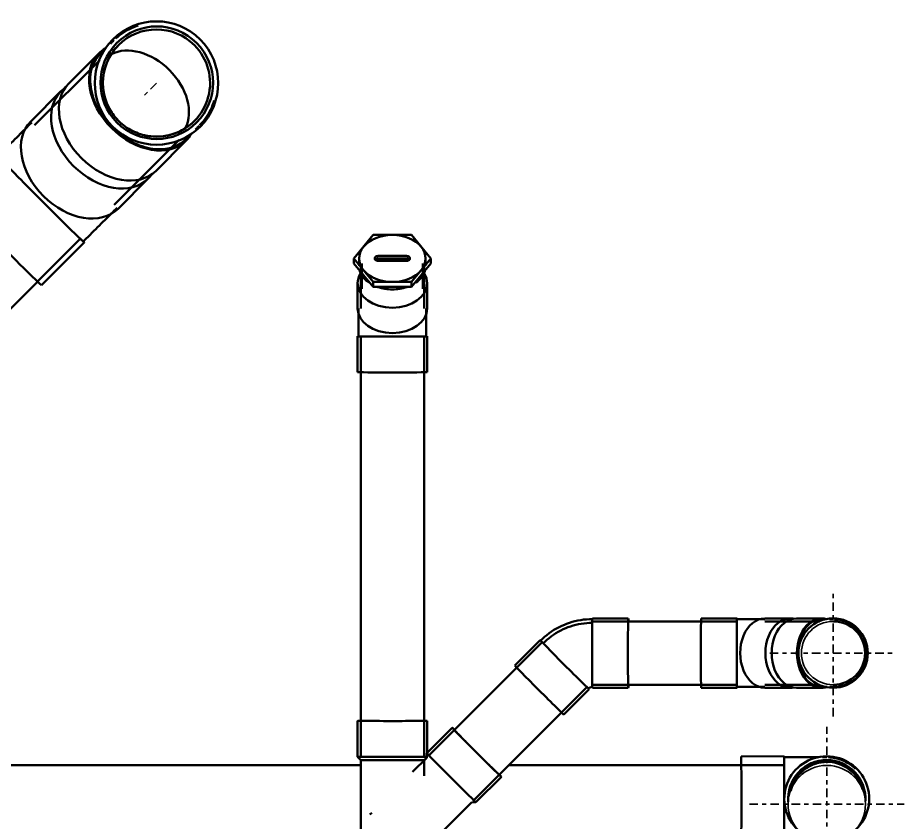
# Model space of a CAD drawing. Header units: millimetres. Extents: x -108050 to 96605, y 58136 to 140997.
# Drawn here: x 25686 to 26945, y 84821 to 85964 of the extents above; entities that cross this region are included whole.
import ezdxf

# ---------------------------------------------------------------- set-up
doc = ezdxf.new("R2010")
doc.units = ezdxf.units.MM
doc.linetypes.add('Center', pattern=[29.999999, 12, -6, 6, -6])
doc.layers.add('P-PIPE', color=3, linetype='Continuous', lineweight=50)
doc.layers.add('P-PIPE-CNTR', color=3, linetype='Center', lineweight=35)

# ---------------------------------------------------------------- blocks, each defined once
blk = doc.blocks.new('DSC_uPVC_Elbow_TienPhong - Standard-2073724-HẦM')
at = {"layer": 'P-PIPE'}
for p, q in [((26553.3, 85110.8), (26502.3, 85110.8)), ((26428, 85080), (26391.9, 85044)), ((26461.6, 84974.3), (26497.7, 85010.3)), ((26502.3, 85012.2), (26553.3, 85012.2))]:
    blk.add_line(p, q, dxfattribs=at)
at = {"layer": 'P-PIPE', "flags": 128}
for points in [[(26502.3, 85109.8), (26498.2, 85109.7), (26494, 85109.4), (26489.9, 85109), (26485.8, 85108.4), (26481.7, 85107.7), (26477.6, 85106.8), (26473.6, 85105.7), (26469.6, 85104.5), (26465.7, 85103.1), (26462.5, 85101.8)], [(26502.3, 85104.4), (26498.4, 85104.3), (26494.5, 85104.1), (26490.5, 85103.7), (26486.6, 85103.1), (26482.7, 85102.4), (26478.9, 85101.6), (26475.1, 85100.6), (26471.3, 85099.4), (26467.6, 85098.1), (26464.6, 85096.9)], [(26462.5, 85101.8), (26458.7, 85100.2), (26454.9, 85098.4), (26451.3, 85096.4), (26447.7, 85094.3), (26444.2, 85092), (26440.8, 85089.6), (26437.5, 85087.1), (26434.3, 85084.4), (26431.2, 85081.6), (26428.7, 85079.3)], [(26464.6, 85096.9), (26460.9, 85095.3), (26457.4, 85093.6), (26453.9, 85091.7), (26450.5, 85089.7), (26447.2, 85087.6), (26444, 85085.3), (26440.8, 85082.9), (26437.8, 85080.4), (26434.8, 85077.7), (26432.5, 85075.5)], [(26496.9, 85011.1), (26497.2, 85011.3), (26497.4, 85011.5), (26497.6, 85011.7), (26497.9, 85011.9), (26498.1, 85012), (26498.4, 85012.2), (26498.6, 85012.4), (26498.9, 85012.5), (26499.2, 85012.6), (26499.4, 85012.7)], [(26499.4, 85012.7), (26499.7, 85012.8), (26500, 85012.9), (26500.3, 85013), (26500.6, 85013.1), (26500.9, 85013.2), (26501.2, 85013.2), (26501.5, 85013.3), (26501.8, 85013.3), (26502.1, 85013.3), (26502.3, 85013.3)]]:
    blk.add_lwpolyline(points, dxfattribs=at)
at = {"layer": 'P-PIPE'}
for centre, major_axis, start_param, end_param in [((26502.3, 85061.5), (0, 49.3), 0.004142, 1.574938), ((26553.3, 85061.5), (0, 49.3), 0.004142, 1.574938), ((26553.3, 85062.1), (0, 45), 0.295894, 0.78954), ((26553.3, 85062.1), (0, 45), 0.004142, 0.265941), ((26553.3, 85061.5), (0, 49.3), 5.882027, 6.283185), ((26462.8, 85045.2), (-34.9, 34.9), 0, 1.566654), ((26462.8, 85045.2), (-34.1, 34.1), 0, 0.344924), ((26502.3, 85061.5), (0, 49.3), 1.574938, 3.141593), ((26553.3, 85061.5), (0, 49.3), 1.574938, 3.141593), ((26426.8, 85009.1), (-34.9, 34.9), 0, 1.566654), ((26462.8, 85045.2), (-34.9, 34.9), 1.566654, 3.137451), ((26553.3, 85061.5), (0, 49.3), 3.145735, 3.54263), ((26426.8, 85009.1), (-34.9, 34.9), 1.566654, 3.137451), ((26462.8, 85045.2), (-34.1, 34.1), 2.788385, 3.137451)]:
    blk.add_ellipse(centre, major_axis=major_axis, ratio=0.01, start_param=start_param, end_param=end_param, dxfattribs=at)
blk = doc.blocks.new('DSC_uPVC_Elbow_TienPhong - Standard-2073734-HẦM')
at = {"layer": 'P-PIPE'}
for p, q in [((26707.9, 85110.8), (26656.9, 85110.8)), ((26783.2, 85110.8), (26747.3, 85110.8)), ((26656.9, 85012.2), (26707.9, 85012.2)), ((26747.3, 85012.2), (26783.2, 85012.2))]:
    blk.add_line(p, q, dxfattribs=at)
at = {"layer": 'P-PIPE', "flags": 128}
for points in [[(26707.9, 85109.8), (26710.1, 85109.8), (26712.4, 85109.8), (26714.6, 85109.8), (26716.8, 85109.8), (26719, 85109.8), (26721.2, 85109.8), (26723.4, 85109.8), (26725.6, 85109.8), (26727.7, 85109.8), (26729.7, 85109.8), (26731.8, 85109.8), (26733.8, 85109.8), (26735.8, 85109.8), (26737.7, 85109.8), (26739.6, 85109.8), (26741.4, 85109.8), (26743.1, 85109.8), (26744.8, 85109.8), (26746.5, 85109.8), (26747.3, 85109.8)], [(26747.3, 85013.3), (26745.7, 85013.3), (26744, 85013.3), (26742.3, 85013.3), (26740.5, 85013.3), (26738.6, 85013.3), (26736.8, 85013.3), (26734.8, 85013.3), (26732.8, 85013.3), (26730.8, 85013.3), (26728.7, 85013.3), (26726.6, 85013.3), (26724.5, 85013.3), (26722.3, 85013.3), (26720.2, 85013.3), (26718, 85013.3), (26715.7, 85013.3), (26713.5, 85013.3), (26711.3, 85013.3), (26709, 85013.3), (26707.9, 85013.3)]]:
    blk.add_lwpolyline(points, dxfattribs=at)
at = {"layer": 'P-PIPE'}
for centre, ratio, start_param, end_param in [((26656.9, 85061.5), 0.01, 0, 3.141593), ((26707.9, 85061.5), 0.01, 0, 3.141593), ((26707.9, 85061.5), 0.01, 6.021386, 6.283185), ((26747.3, 85061.5), 0.710633, 0, 3.141593), ((26783.2, 85061.5), 0.710633, 0, 3.141593), ((26783.2, 85061.5), 0.710633, 6.154206, 6.283185), ((26707.9, 85061.5), 0.01, 3.141593, 3.403392), ((26783.2, 85061.5), 0.710633, 3.141593, 3.270572)]:
    blk.add_ellipse(centre, major_axis=(0, 49.3), ratio=ratio, start_param=start_param, end_param=end_param, dxfattribs=at)
blk = doc.blocks.new('DSC_uPVC_Elbow_TienPhong - Standard-V157-HẦM')
at = {"layer": 'P-PIPE'}
for p, q in [((26828, 85110.8), (26792.1, 85110.8)), ((26792.1, 85012.2), (26828, 85012.2))]:
    blk.add_line(p, q, dxfattribs=at)
at = {"layer": 'P-PIPE', "flags": 128}
for points in [[(26828, 85109.8), (26829.6, 85109.8), (26831, 85109.8), (26832.5, 85109.8), (26833.8, 85109.8), (26835.1, 85109.8)], [(26839.4, 85109.8), (26840.3, 85109.8), (26841.1, 85109.8), (26841.8, 85109.8), (26842.4, 85109.8), (26842.9, 85109.8), (26843.4, 85109.8), (26843.7, 85109.8), (26844, 85109.8), (26844.2, 85109.8), (26844.3, 85109.8)], [(26846.2, 85109.7), (26848.2, 85109.6), (26850.1, 85109.4), (26852, 85109.2), (26853.9, 85108.8), (26855.8, 85108.4), (26857.6, 85107.9), (26859.5, 85107.3), (26861.3, 85106.7), (26863.1, 85106), (26864.8, 85105.2), (26866.6, 85104.3), (26868.3, 85103.4), (26869.9, 85102.4), (26871.5, 85101.3), (26873.1, 85100.2), (26874.6, 85099), (26876.1, 85097.8), (26877.5, 85096.5), (26878.9, 85095.1), (26880.2, 85093.7), (26881.5, 85092.3), (26882.7, 85090.8), (26883.8, 85089.2), (26884.9, 85087.6), (26885.9, 85086), (26886.8, 85084.3), (26887.7, 85082.6), (26888.5, 85080.8), (26889.2, 85079), (26889.9, 85077.2), (26890.5, 85075.4), (26891, 85073.5), (26891.5, 85071.6), (26891.8, 85069.7), (26892.1, 85067.8), (26892.3, 85065.9), (26892.5, 85064), (26892.5, 85062.1), (26892.5, 85061.5)], [(26892.5, 85061.5), (26892.5, 85059.6), (26892.4, 85057.7), (26892.2, 85055.8), (26891.9, 85053.9), (26891.6, 85052), (26891.1, 85050.1), (26890.6, 85048.2), (26890.1, 85046.4), (26889.4, 85044.6), (26888.7, 85042.8), (26887.9, 85041), (26887.1, 85039.3), (26886.1, 85037.6), (26885.2, 85035.9), (26884.1, 85034.3), (26883, 85032.7), (26881.8, 85031.2), (26880.6, 85029.7), (26879.3, 85028.3), (26877.9, 85027), (26876.5, 85025.6), (26875, 85024.4), (26873.5, 85023.2), (26872, 85022), (26870.4, 85021), (26868.7, 85020), (26867, 85019), (26865.3, 85018.1), (26863.6, 85017.3), (26861.8, 85016.6), (26860, 85015.9), (26858.1, 85015.3), (26856.3, 85014.8), (26854.4, 85014.4), (26852.5, 85014), (26850.6, 85013.7), (26848.7, 85013.5), (26846.7, 85013.4), (26844.8, 85013.3)], [(26835.7, 85013.3), (26834.5, 85013.3), (26833.2, 85013.3), (26831.8, 85013.3), (26830.3, 85013.3), (26828.8, 85013.3), (26828, 85013.3)], [(26844.3, 85013.3), (26844.1, 85013.3), (26843.9, 85013.3), (26843.6, 85013.3), (26843.2, 85013.3), (26842.7, 85013.3), (26842.1, 85013.3), (26841.4, 85013.3), (26840.7, 85013.3), (26839.9, 85013.3)]]:
    blk.add_lwpolyline(points, dxfattribs=at)
at = {"layer": 'P-PIPE'}
for centre, radius, start, end in [((26844.3, 85061.5), 49.3, 90, 270), ((26844.3, 85061.5), 49.3, 270, 90), ((26844.9, 85061.5), 45, 270, 90)]:
    blk.add_arc(centre, radius, start, end, dxfattribs=at)
for centre, major_axis, start_param, end_param in [((26792.1, 85061.5), (0, 49.3), 0, 3.141593), ((26828, 85061.5), (0, 49.3), 0, 3.141593), ((26828, 85061.5), (0, 48.2), 6.214715, 7.853982), ((26828, 85061.5), (0, 49.3), 6.087831, 6.283185), ((26828, 85061.5), (0, 48.2), 1.570796, 3.200799), ((26828, 85061.5), (0, 49.3), 3.141593, 3.336947)]:
    blk.add_ellipse(centre, major_axis=major_axis, ratio=0.710633, start_param=start_param, end_param=end_param, dxfattribs=at)
blk = doc.blocks.new('DSC_uPVC_Elbow_TienPhong - Standard-2073735-HẦM')
at = {"layer": 'P-PIPE'}
for p, q in [((26168.8, 85587.1), (26168.8, 85551.1)), ((26267.4, 85551.1), (26267.4, 85587.1)), ((26168.8, 85511.6), (26168.8, 85460.6)), ((26267.4, 85460.6), (26267.4, 85511.6))]:
    blk.add_line(p, q, dxfattribs=at)
at = {"layer": 'P-PIPE', "flags": 128}
for points in [[(26169.9, 85511.6), (26169.9, 85513.8), (26169.9, 85516.1), (26169.9, 85518.3), (26169.9, 85520.5), (26169.9, 85522.7), (26169.9, 85524.9), (26169.9, 85527.1), (26169.9, 85529.2), (26169.9, 85531.4), (26169.9, 85533.5), (26169.9, 85535.5), (26169.9, 85537.5), (26169.9, 85539.5), (26169.9, 85541.4), (26169.9, 85543.3), (26169.9, 85545.1), (26169.9, 85546.9), (26169.9, 85548.6), (26169.9, 85550.3), (26169.9, 85551.1)], [(26266.3, 85551.1), (26266.3, 85549.5), (26266.3, 85547.8), (26266.3, 85546), (26266.3, 85544.2), (26266.3, 85542.4), (26266.3, 85540.5), (26266.3, 85538.5), (26266.3, 85536.5), (26266.3, 85534.5), (26266.3, 85532.4), (26266.3, 85530.3), (26266.3, 85528.2), (26266.3, 85526), (26266.3, 85523.9), (26266.3, 85521.7), (26266.3, 85519.4), (26266.3, 85517.2), (26266.3, 85515), (26266.3, 85512.7), (26266.3, 85511.6)]]:
    blk.add_lwpolyline(points, dxfattribs=at)
at = {"layer": 'P-PIPE'}
for centre, ratio, start_param, end_param in [((26218.1, 85587.1), 0.707107, 2.740516, 3.141593), ((26218.1, 85587.1), 0.707107, 0, 0.401076), ((26218.1, 85587.1), 0.707107, 3.141593, 6.283185), ((26218.1, 85551.1), 0.707107, 3.141593, 6.283185), ((26218.1, 85511.6), 0.005, 2.879793, 3.141593), ((26218.1, 85511.6), 0.005, 3.141593, 6.283185), ((26218.1, 85511.6), 0.005, 0, 0.261799), ((26218.1, 85460.6), 0.005, 3.141593, 6.283185)]:
    blk.add_ellipse(centre, major_axis=(49.3, 0), ratio=ratio, start_param=start_param, end_param=end_param, dxfattribs=at)
blk = doc.blocks.new('DSC_uPVC_Cap End2-TienPhong - Standard-2073736-HẦM')
at = {"layer": 'P-PIPE'}
for p, q in [((26190.8, 85655.8), (26163.5, 85622.3)), ((26245.4, 85655.8), (26190.8, 85655.8)), ((26272.6, 85622.3), (26245.4, 85655.8)), ((26163.5, 85622.3), (26190.8, 85588.9)), ((26163.5, 85622.3), (26163.5, 85615.3)), ((26170.8, 85622.3), (26170.8, 85611.7)), ((26198.1, 85625.9), (26238.1, 85625.9)), ((26198.1, 85625.9), (26218.1, 85625.9)), ((26238.1, 85622.3), (26198.1, 85622.3)), ((26238.1, 85622.3), (26198.1, 85622.3)), ((26238.1, 85618.8), (26198.1, 85618.8)), ((26218.1, 85618.8), (26198.1, 85618.8)), ((26218.1, 85625.9), (26238.1, 85625.9)), ((26238.1, 85618.8), (26218.1, 85618.8)), ((26245.4, 85588.9), (26272.6, 85622.3)), ((26265.3, 85611.7), (26265.3, 85622.3)), ((26272.6, 85615.3), (26272.6, 85622.3)), ((26190.8, 85581.9), (26163.5, 85615.3)), ((26174.8, 85615.3), (26174.8, 85579.2)), ((26272.6, 85615.3), (26245.4, 85581.9)), ((26261.3, 85579.2), (26261.3, 85615.3)), ((26190.8, 85588.9), (26245.4, 85588.9)), ((26190.8, 85588.9), (26190.8, 85581.9)), ((26245.4, 85581.9), (26190.8, 85581.9)), ((26245.4, 85588.9), (26245.4, 85581.9))]:
    blk.add_line(p, q, dxfattribs=at)
for centre, major_axis, start_param, end_param in [((26218.1, 85622.3), (47.2, 0), 1.570796, 4.712389), ((26218.1, 85622.3), (47.2, 0), 4.712389, 7.853982), ((26198.1, 85622.3), (5, 0), 1.570796, 4.712389), ((26198.1, 85622.3), (5, 0), 1.570796, 4.712389), ((26198.1, 85618.8), (5, 0), 1.570796, 2.617994), ((26198.1, 85618.8), (5, 0), 1.570796, 2.617994), ((26238.1, 85622.3), (5, 0), 4.712389, 7.853982), ((26238.1, 85622.3), (5, 0), 4.712389, 7.853982), ((26238.1, 85618.8), (5, 0), 0.523599, 1.570796), ((26238.1, 85618.8), (5, 0), 0.523599, 1.570796), ((26218.1, 85611.7), (47.2, 0), 3.365992, 3.930007), ((26218.1, 85611.7), (47.3, 0), 5.494771, 6.058786), ((26218.1, 85611.7), (47.2, 0), 4.26359, 4.712389), ((26218.1, 85611.7), (47.2, 0), 4.712389, 5.161188)]:
    blk.add_ellipse(centre, major_axis=major_axis, ratio=0.707107, start_param=start_param, end_param=end_param, dxfattribs=at)
blk = doc.blocks.new('DSC_uPVC_Elbow_TienPhong - Standard-V167-HẦM')
at = {"layer": 'P-PIPE'}
for p, q in [((26774.7, 84914.8), (26713.7, 84914.7)), ((26713.7, 84794.1), (26774.7, 84794.2))]:
    blk.add_line(p, q, dxfattribs=at)
at = {"layer": 'P-PIPE', "flags": 128}
for points in [[(26774.7, 84913.4), (26777.1, 84913.4), (26779.5, 84913.4), (26781.9, 84913.4), (26784.3, 84913.4), (26786.7, 84913.4), (26789, 84913.4), (26791.4, 84913.4), (26793.7, 84913.4), (26796, 84913.4), (26798.2, 84913.4), (26800.4, 84913.4), (26802.6, 84913.4), (26804.7, 84913.4), (26806.8, 84913.4), (26808.8, 84913.4), (26810.8, 84913.4), (26812.7, 84913.4), (26814.6, 84913.4), (26816.3, 84913.4), (26818.1, 84913.4), (26819.7, 84913.4), (26821.3, 84913.4), (26822.8, 84913.4), (26824.2, 84913.4)], [(26829.2, 84913.4), (26830.2, 84913.4), (26831.1, 84913.4), (26832, 84913.4), (26832.7, 84913.4), (26833.4, 84913.4), (26833.9, 84913.4), (26834.4, 84913.4), (26834.8, 84913.4), (26835.1, 84913.4), (26835.2, 84913.4), (26835.3, 84913.4)], [(26837.7, 84913.4), (26840.1, 84913.2), (26842.4, 84913), (26844.7, 84912.7), (26847.1, 84912.3), (26849.4, 84911.7), (26851.6, 84911.1), (26853.9, 84910.4), (26856.1, 84909.7), (26858.3, 84908.8), (26860.5, 84907.8), (26862.6, 84906.8), (26864.6, 84905.6), (26866.7, 84904.4), (26868.6, 84903.1), (26870.6, 84901.8), (26872.4, 84900.3), (26874.2, 84898.8), (26876, 84897.2)], [(26835.3, 84906.8), (26833.2, 84906.8), (26831.2, 84906.6), (26829.1, 84906.4), (26827, 84906.1), (26824.9, 84905.8), (26822.9, 84905.3), (26820.9, 84904.8), (26818.9, 84904.1), (26816.9, 84903.5), (26815, 84902.7), (26813, 84901.8), (26811.2, 84900.9), (26809.3, 84899.9), (26807.5, 84898.8), (26805.8, 84897.7), (26804.1, 84896.4), (26802.4, 84895.2), (26800.8, 84893.8), (26799.3, 84892.4), (26797.8, 84890.9), (26796.4, 84889.4), (26795, 84887.8), (26793.7, 84886.2), (26792.5, 84884.5), (26791.3, 84882.7), (26790.2, 84881), (26789.2, 84879.1), (26788.2, 84877.3), (26787.3, 84875.4), (26786.6, 84873.4), (26785.8, 84871.5), (26785.2, 84869.5), (26784.6, 84867.4), (26784.3, 84865.8)], [(26817.1, 84795.5), (26815.3, 84795.5), (26813.5, 84795.5), (26811.6, 84795.5), (26809.6, 84795.5), (26807.6, 84795.5), (26805.6, 84795.5), (26803.5, 84795.5), (26801.3, 84795.5), (26799.1, 84795.5), (26796.9, 84795.5), (26794.6, 84795.5), (26792.3, 84795.5), (26790, 84795.5), (26787.6, 84795.5), (26785.3, 84795.5), (26782.9, 84795.5), (26780.5, 84795.5), (26778.1, 84795.5), (26775.7, 84795.5), (26774.7, 84795.5)]]:
    blk.add_lwpolyline(points, dxfattribs=at)
at = {"layer": 'P-PIPE'}
for radius, start, end in [(60.3, 90.0057, 227.811), (60.3, 312.7985, 90.0057), (55, 90.0057, 184.3747), (52.4, 15.0057, 166.46), (55, 356.4579, 90.0057)]:
    blk.add_arc((26835.3, 84854.5), radius, start, end, dxfattribs=at)
for centre, major_axis, start_param, end_param in [((26713.7, 84854.4), (0, 60.3), 0, 0.648994), ((26713.7, 84854.4), (0, 60.3), 3.878072, 6.283185), ((26774.7, 84854.5), (0, 60.3), 3.87855, 6.283185), ((26713.7, 84854.4), (0, 55), 0, 0.523599), ((26713.7, 84854.4), (0, 55), 5.759587, 6.283185)]:
    blk.add_ellipse(centre, major_axis=major_axis, ratio=0.00523, start_param=start_param, end_param=end_param, dxfattribs=at)
blk = doc.blocks.new('DSC_uPVC_Elbow_TienPhong - Standard-V170-HẦM')
at = {"layer": 'P-PIPE'}
for p, q in [((25747.1, 85859.8), (25704.4, 85817)), ((25656.4, 85769), (25595.5, 85708.2)), ((25828.4, 85692.9), (25871.2, 85735.7)), ((25719.6, 85584.1), (25780.4, 85644.9))]:
    blk.add_line(p, q, dxfattribs=at)
at = {"layer": 'P-PIPE', "flags": 128}
for points in [[(25657.7, 85767.6), (25660.5, 85770.3), (25663.2, 85773.1), (25665.9, 85775.8), (25668.6, 85778.5), (25671.3, 85781.2), (25674, 85783.9), (25676.6, 85786.5), (25679.2, 85789.1), (25681.8, 85791.7), (25684.3, 85794.2), (25686.8, 85796.7), (25689.3, 85799.2), (25691.7, 85801.6), (25694, 85803.9), (25696.3, 85806.2), (25698.5, 85808.4), (25700.6, 85810.5), (25702.7, 85812.6), (25704.7, 85814.6), (25705.7, 85815.6)], [(25827, 85694.3), (25825.1, 85692.3), (25823, 85690.3), (25820.9, 85688.2), (25818.7, 85686), (25816.5, 85683.8), (25814.2, 85681.5), (25811.8, 85679.1), (25809.4, 85676.7), (25806.9, 85674.2), (25804.4, 85671.7), (25801.9, 85669.1), (25799.3, 85666.5), (25796.6, 85663.9), (25794, 85661.3), (25791.3, 85658.6), (25788.6, 85655.9), (25785.9, 85653.2), (25783.2, 85650.4), (25780.4, 85647.7), (25779, 85646.3)]]:
    blk.add_lwpolyline(points, dxfattribs=at)
at = {"layer": 'P-PIPE'}
for centre, major_axis, ratio, start_param, end_param in [((25809.2, 85797.7), (-62, 62), 0.710633, 0.000087, 3.141679), ((25809.2, 85797.7), (-62, 62), 0.710633, 6.154948, 6.283272), ((25766.4, 85755), (-62, 62), 0.710633, 0.000087, 3.141679), ((25718.4, 85707), (-62, 62), 0.01, 0.000061, 3.141654), ((25718.4, 85707), (-62, 62), 0.01, 6.0815, 6.283246), ((25718.4, 85707), (-60.7, 60.7), 0.01, 0.092461, 0.27726), ((25809.2, 85797.7), (-62, 62), 0.710633, 3.141679, 3.269833), ((25657.6, 85646.2), (-62, 62), 0.01, 0.000061, 3.141654), ((25718.4, 85707), (-60.7, 60.7), 0.01, 2.864454, 3.049254), ((25718.4, 85707), (-62, 62), 0.01, 3.141654, 3.342874)]:
    blk.add_ellipse(centre, major_axis=major_axis, ratio=ratio, start_param=start_param, end_param=end_param, dxfattribs=at)
blk = doc.blocks.new('DSC_uPVC_Elbow_TienPhong - Standard-V59-HẦM')
at = {"layer": 'P-PIPE'}
for p, q in [((-46039.9, 85870.9), (-46082.7, 85913.7)), ((-46206.7, 85789.7), (-46163.9, 85746.9))]:
    blk.add_line(p, q, dxfattribs=at)
at = {"layer": 'P-PIPE', "flags": 128}
for points in [[(-46139.6, 85953.6), (-46136.4, 85952.5), (-46133.2, 85951.3), (-46130, 85950), (-46126.9, 85948.6), (-46123.8, 85947), (-46120.9, 85945.3), (-46117.9, 85943.5), (-46115.1, 85941.6), (-46112.3, 85939.6), (-46109.6, 85937.4), (-46107.1, 85935.2), (-46104.6, 85932.8)], [(-46110.7, 85817.7), (-46108.6, 85819.9), (-46106.6, 85822.2), (-46104.6, 85824.5), (-46102.8, 85826.9), (-46101.1, 85829.4), (-46099.4, 85832), (-46097.9, 85834.7), (-46096.5, 85837.3), (-46095.2, 85840.1), (-46094, 85842.9), (-46092.9, 85845.7), (-46091.9, 85848.6), (-46091.1, 85851.6), (-46090.3, 85854.5), (-46089.7, 85857.5), (-46089.2, 85860.5), (-46088.8, 85863.5), (-46088.6, 85866.5), (-46088.4, 85869.6), (-46088.4, 85872.6), (-46088.5, 85875.7), (-46088.7, 85878.7), (-46089.1, 85881.7), (-46089.6, 85884.8), (-46090.1, 85887.7), (-46090.9, 85890.7), (-46091.7, 85893.6), (-46092.6, 85896.5), (-46093.7, 85899.4), (-46094.9, 85902.2), (-46096.1, 85905), (-46097.5, 85907.7), (-46099, 85910.3), (-46100.6, 85912.9), (-46102.3, 85915.4), (-46104.1, 85917.9), (-46106, 85920.3), (-46108, 85922.6), (-46110.1, 85924.8), (-46110.7, 85925.4)], [(-46103.8, 85932.1), (-46103.7, 85932), (-46103.4, 85931.7), (-46103, 85931.3), (-46102.5, 85930.8), (-46101.9, 85930.2), (-46101.2, 85929.5), (-46100.4, 85928.7), (-46099.5, 85927.8), (-46098.5, 85926.8)], [(-46093.4, 85921.7), (-46091.9, 85920.2), (-46090.3, 85918.6), (-46088.7, 85916.9), (-46086.9, 85915.2), (-46085, 85913.3), (-46084.1, 85912.4)], [(-46227.6, 85813.3), (-46229.9, 85815.9), (-46232, 85818.6), (-46234.1, 85821.3), (-46236, 85824.1), (-46237.9, 85827), (-46239.6, 85830), (-46241.2, 85833), (-46242.7, 85836.1), (-46244, 85839.3), (-46245.3, 85842.5), (-46246.4, 85845.7)], [(-46220.3, 85806), (-46221.3, 85806.9), (-46222.1, 85807.8), (-46222.9, 85808.6), (-46223.5, 85809.2), (-46224.1, 85809.8), (-46224.5, 85810.2), (-46224.9, 85810.5), (-46225.1, 85810.7), (-46225.2, 85810.8)], [(-46218.4, 85817.7), (-46216.2, 85815.6), (-46213.9, 85813.5), (-46211.6, 85811.6), (-46209.1, 85809.8), (-46206.6, 85808), (-46204, 85806.4), (-46201.4, 85804.9), (-46198.7, 85803.5), (-46196, 85802.2), (-46193.2, 85801), (-46190.3, 85799.9), (-46187.4, 85798.9), (-46184.5, 85798), (-46181.6, 85797.3), (-46178.6, 85796.7), (-46175.6, 85796.2), (-46172.6, 85795.8), (-46169.5, 85795.5), (-46166.5, 85795.4), (-46163.4, 85795.4), (-46160.4, 85795.5), (-46157.4, 85795.7), (-46154.3, 85796.1), (-46151.3, 85796.5), (-46148.3, 85797.1), (-46145.4, 85797.8), (-46142.4, 85798.7), (-46139.5, 85799.6), (-46136.7, 85800.7), (-46133.9, 85801.8), (-46131.1, 85803.1), (-46128.4, 85804.5), (-46125.7, 85806), (-46123.2, 85807.6), (-46120.6, 85809.3), (-46118.2, 85811.1), (-46115.8, 85813), (-46113.5, 85815), (-46111.3, 85817.1), (-46110.7, 85817.7)], [(-46205.4, 85791), (-46207.3, 85792.9), (-46209.1, 85794.7), (-46210.8, 85796.5), (-46212.4, 85798.1), (-46214, 85799.6)]]:
    blk.add_lwpolyline(points, dxfattribs=at)
at = {"layer": 'P-PIPE'}
for centre, radius, start, end in [((-46164.5, 85871.5), 87.7, 45.0035, 225.0035), ((-46165, 85871.9), 80, 45.0035, 225.0035), ((-46164.5, 85871.5), 76.2, 315.0035, 135.0035), ((-46164.5, 85871.5), 87.7, 225.0035, 45.0035), ((-46164.5, 85871.5), 76.2, 135.0035, 315.0035), ((-46165, 85871.9), 80, 225.0035, 45.0035)]:
    blk.add_arc(centre, radius, start, end, dxfattribs=at)
for centre, major_axis, start_param, end_param in [((-46144.7, 85851.7), (53.8, 53.8), 0.217709, 1.570796), ((-46144.7, 85851.7), (62, 62), 3.141593, 6.283185), ((-46144.7, 85851.7), (60.6, 60.7), 4.712389, 6.345999), ((-46144.7, 85851.7), (62, 62), 0, 0.182342), ((-46144.7, 85851.7), (53.8, 53.8), 1.570796, 2.923884), ((-46101.9, 85808.9), (62, 62), 3.141593, 6.283185), ((-46144.7, 85851.7), (60.6, 60.7), 3.087743, 4.712389), ((-46144.7, 85851.7), (62, 62), 2.965635, 3.141593)]:
    blk.add_ellipse(centre, major_axis=major_axis, ratio=0.710633, start_param=start_param, end_param=end_param, dxfattribs=at)

msp = doc.modelspace()

# ---------------------------------------------------------------- linework, layer by layer
at = {"layer": 'P-PIPE'}
for p, q in [((25802.3, 85904), (25709.8, 85811.5)), ((25822.9, 85698.4), (25915.4, 85790.9)), ((24633.6, 84509), (25774.9, 85650.4)), ((26173.1, 85611.7), (26173.1, 85551.1)), ((26263.1, 85551.1), (26263.1, 85611.7)), ((26173.1, 85511.6), (26173.1, 84914.2)), ((26263.1, 84914.2), (26263.1, 85511.6)), ((26707.9, 85106.5), (26502.3, 85106.5)), ((26825.2, 85106.5), (26747.3, 85106.5)), ((26431, 85077), (26270.3, 84916.2)), ((26502.3, 85016.5), (26707.9, 85016.5)), ((26747.3, 85016.5), (26825.2, 85016.5)), ((26333.9, 84852.6), (26494.7, 85013.4)), ((26168.8, 84965.2), (26168.8, 84914.2)), ((26267.4, 84914.2), (26267.4, 84965.2)), ((26303.3, 84955.3), (26267.2, 84919.3)), ((26168.8, 84914.2), (26173.1, 84909.4)), ((26263.1, 84909.4), (26267.4, 84914.2)), ((26267.2, 84919.3), (26266.9, 84912.8)), ((26173.1, 84902.1), (25026.8, 84902.2)), ((26173.1, 84909.4), (26173.1, 84766.4)), ((26266.9, 84912.8), (26246.8, 84892.8)), ((26263.1, 84887), (26263.1, 84909.4)), ((26774.7, 84902.1), (26383.4, 84902.1)), ((26336.9, 84849.6), (26373, 84885.6)), ((26249.9, 84768.6), (26330.5, 84849.2)), ((26330.5, 84849.2), (26336.9, 84849.6)), ((26188.7, 84834.7), (26186.3, 84832.2))]:
    msp.add_line(p, q, dxfattribs=at)
at = {"layer": 'P-PIPE', "lineweight": 35}
for centre, radius, start, end in [((26844.3, 85061.5), 45, 0, 180), ((26844.3, 85061.5), 45, 180, 0), ((26835.4, 84846.9), 55, 0, 180), ((26835.4, 84846.9), 55, 180, 0)]:
    msp.add_arc(centre, radius, start, end, dxfattribs=at)
at = {"layer": 'P-PIPE'}
for centre, major_axis, ratio, start_param, end_param in [((26218.1, 84965.2), (49.3, 0), 0.005, 2.740547, 4.703247), ((26218.1, 84965.2), (45, 0), 0.005, 3.141593, 3.39425), ((26218.1, 84965.2), (45, 0), 0.005, 3.529695, 3.65605), ((26218.1, 84965.2), (49.3, 0), 0.005, 4.703247, 6.274044), ((26218.1, 84965.2), (45, 0), 0.005, 5.885889, 6.012244), ((26218.1, 84965.2), (-45, 0), 0.005, 2.887941, 3.132451), ((26218.1, 84965.2), (49.3, 0), 0.005, 0, 0.401316), ((26338.1, 84920.5), (-34.9, 34.9), 0.01, 0, 1.567868), ((26338.1, 84920.5), (-34.9, 34.9), 0.01, 5.882141, 6.280257), ((26338.1, 84920.5), (-31.8, 31.8), 0.01, 0.26086, 0.52067), ((26338.1, 84920.5), (-31.8, 31.8), 0.01, 0.523086, 0.782469), ((26338.1, 84920.5), (-31.8, 31.8), 0.01, 0.785089, 1.044269), ((26218.1, 84914.2), (49.3, 0), 0.005, 3.132451, 4.703247), ((26218.1, 84914.2), (49.3, 0), 0.005, 4.703247, 6.274044), ((26302.1, 84884.4), (-34.9, 34.9), 0.01, 0, 1.567868), ((26338.1, 84920.5), (-34.9, 34.9), 0.01, 1.567868, 3.138664), ((26218.1, 84909.4), (45, 0), 0.005, 3.141593, 6.274044), ((26338.1, 84920.5), (-31.8, 31.8), 0.01, 2.094668, 2.353266), ((26338.1, 84920.5), (-31.8, 31.8), 0.01, 2.356669, 2.615065), ((26338.1, 84920.5), (-31.8, 31.8), 0.01, 2.618885, 2.828908), ((26338.1, 84920.5), (-31.8, 31.8), 0.01, 2.882593, 3.138664), ((26338.1, 84920.5), (-34.9, 34.9), 0.01, 3.141593, 3.542722), ((26302.1, 84884.4), (-34.9, 34.9), 0.01, 1.567868, 3.138664)]:
    msp.add_ellipse(centre, major_axis=major_axis, ratio=ratio, start_param=start_param, end_param=end_param, dxfattribs=at)
at = {"layer": 'P-PIPE-CNTR'}
for p, q in [((25882.9, 85871.5), (25863.1, 85851.7)), ((26218.1, 85618.8), (26218.1, 85622.3)), ((26844.3, 84971.5), (26844.3, 85151.5)), ((26754.3, 85061.5), (26934.3, 85061.5)), ((26835.4, 84736.9), (26835.4, 84956.9)), ((26725.4, 84846.9), (26945.4, 84846.9)), ((26835.5, 84847.1), (26835.4, 84846.9))]:
    msp.add_line(p, q, dxfattribs=at)

# ---------------------------------------------------------------- block references
at = {"layer": 'P-PIPE', "rotation": 269.9930006317448}
msp.add_blockref('DSC_uPVC_Elbow_TienPhong - Standard-V59-HẦM', (-59994.2, 39717.5), dxfattribs=at)
at = {"layer": 'P-PIPE'}
for name in ['DSC_uPVC_Elbow_TienPhong - Standard-V170-HẦM', 'DSC_uPVC_Cap End2-TienPhong - Standard-2073736-HẦM', 'DSC_uPVC_Elbow_TienPhong - Standard-2073735-HẦM', 'DSC_uPVC_Elbow_TienPhong - Standard-2073724-HẦM', 'DSC_uPVC_Elbow_TienPhong - Standard-2073734-HẦM', 'DSC_uPVC_Elbow_TienPhong - Standard-V157-HẦM', 'DSC_uPVC_Elbow_TienPhong - Standard-V167-HẦM']:
    msp.add_blockref(name, (0, 0), dxfattribs=at)

doc.saveas('drawing.dxf')
